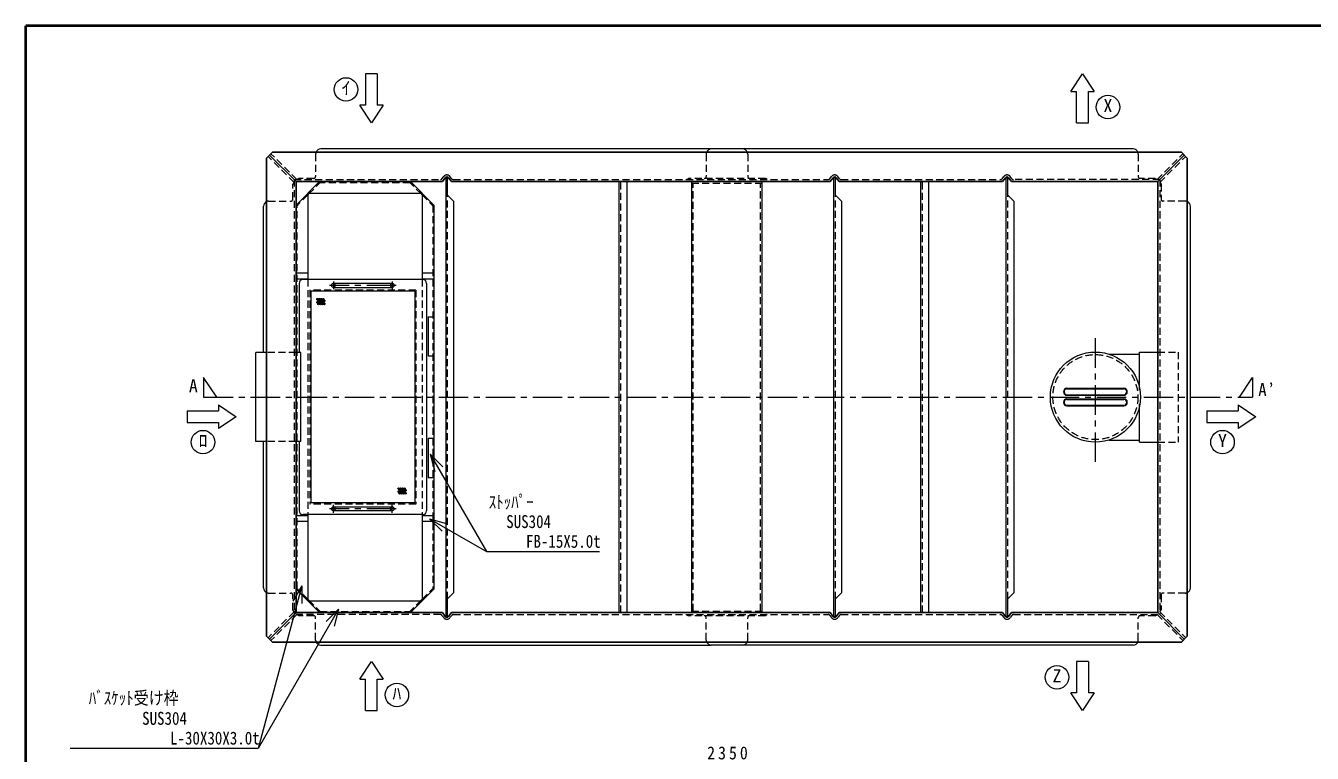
# Model space of a CAD drawing. Units: millimetres, scale not verified. Extents: x -3100 to 2975, y -2083 to 2132.
# Drawn here: x -3100 to 184, y 276 to 2132 of the extents above; entities that cross this region are included whole.
import ezdxf
from ezdxf.enums import TextEntityAlignment as Align

# ---------------------------------------------------------------- set-up
doc = ezdxf.new("R2010")
doc.units = ezdxf.units.MM
doc.header["$LTSCALE"] = 15
doc.linetypes.add('CHAIN1', pattern=[8, 5, -1, 1, -1])
doc.linetypes.add('DASHED1', pattern=[1.8, 1.2, -0.6])
doc.layers.add('0-0____1', color=7, linetype='Continuous', lineweight=18)
doc.layers.add('0-4____5', color=7, linetype='Continuous', lineweight=18)
doc.layers.add('0-1____2', color=7, linetype='Continuous')
doc.layers.add('0-E_寸法', color=7, linetype='Continuous')
doc.styles.add('ＭＳ ゴシック', font='')
doc.styles.get('ＭＳ ゴシック').set_extended_font_data('MS Gothic')

msp = doc.modelspace()

# ---------------------------------------------------------------- linework, layer by layer
at = {"layer": '0-0____1', "color": 1, "lineweight": 40}
for p in [(-3099.94, -2082.52), (2975.06, 2132.48)]:
    msp.add_line(p, (-3099.94, 2132.48), dxfattribs=at)
at = {"layer": '0-0____1', "color": 4, "lineweight": 9}
for p, q in [((-2232.44, 2009.98), (-2232.44, 1929.98)), ((-2202.44, 2009.98), (-2232.44, 2009.98)), ((-2202.44, 2009.98), (-2202.44, 1929.98)), ((-432.44, 1964.98), (-402.44, 2009.98)), ((-402.44, 2009.98), (-372.44, 1964.98)), ((-432.44, 1964.98), (-417.44, 1964.98)), ((-417.44, 1884.98), (-417.44, 1964.98)), ((-2232.44, 1929.98), (-2247.44, 1929.98)), ((-2217.44, 1884.98), (-2247.44, 1929.98)), ((-2187.44, 1929.98), (-2217.44, 1884.98)), ((-2187.44, 1929.98), (-2202.44, 1929.98)), ((-417.44, 1884.98), (-387.44, 1884.98)), ((-1349.94, 1817.98), (-2346.94, 1817.98)), ((-272.94, 1817.98), (-1269.94, 1817.98)), ((-2492.94, 1298.48), (-2492.94, 1671.98)), ((-126.94, 697.98), (-126.94, 1671.98)), ((-441.94, 1207.48), (-296.94, 1207.48)), ((-441.94, 1189.48), (-296.94, 1189.48)), ((-2687.44, 1149.98), (-2687.44, 1119.98)), ((-2687.44, 1149.98), (-2607.44, 1149.98)), ((-2607.44, 1164.98), (-2607.44, 1149.98)), ((-441.94, 1180.48), (-296.94, 1180.48)), ((-441.94, 1162.48), (-296.94, 1162.48)), ((-84.94, 1149.98), (-84.94, 1119.98)), ((-84.94, 1149.98), (-4.94, 1149.98)), ((-4.94, 1164.98), (-4.94, 1149.98)), ((-2687.44, 1119.98), (-2607.44, 1119.98)), ((-2607.44, 1119.98), (-2607.44, 1104.98)), ((-84.94, 1119.98), (-4.94, 1119.98)), ((-4.94, 1119.98), (-4.94, 1104.98)), ((-2492.94, 697.98), (-2492.94, 1071.48)), ((-2346.94, 551.98), (-1349.94, 551.98)), ((-272.94, 551.98), (-1269.94, 551.98)), ((-387.44, 509.98), (-417.44, 509.98)), ((-417.44, 509.98), (-417.44, 429.98)), ((-387.44, 509.98), (-387.44, 429.98)), ((-2247.44, 464.98), (-2232.44, 464.98)), ((-2232.44, 384.98), (-2232.44, 464.98)), ((-2202.44, 464.98), (-2187.44, 464.98)), ((-417.44, 429.98), (-432.44, 429.98)), ((-402.44, 384.98), (-432.44, 429.98)), ((-372.44, 429.98), (-402.44, 384.98)), ((-372.44, 429.98), (-387.44, 429.98))]:
    msp.add_line(p, q, dxfattribs=at)
at = {"layer": '0-0____1', "color": 5, "lineweight": 25}
for p, q in [((-2469.94, 1809.98), (-2484.94, 1794.98)), ((-149.94, 1809.98), (-2469.94, 1809.98)), ((-149.94, 1809.98), (-134.94, 1794.98)), ((-2484.94, 574.98), (-2484.94, 1794.98)), ((-2409.94, 1734.98), (-2477.44, 1802.48)), ((-209.94, 1734.98), (-142.44, 1802.48)), ((-134.94, 574.98), (-134.94, 1794.98)), ((-2028.91, 1744.81), (-2036.44, 1734.98)), ((-2020.97, 1744.81), (-2013.44, 1734.98)), ((-1038.91, 1744.81), (-1046.44, 1734.98)), ((-1030.97, 1744.81), (-1023.44, 1734.98)), ((-598.91, 1744.81), (-606.44, 1734.98)), ((-590.97, 1744.81), (-583.44, 1734.98)), ((-2409.94, 1734.98), (-2036.44, 1734.98)), ((-2013.44, 1734.98), (-1046.44, 1734.98)), ((-1023.44, 1734.98), (-606.44, 1734.98)), ((-209.94, 1734.98), (-583.44, 1734.98)), ((-209.94, 1734.98), (-209.94, 634.98)), ((-2409.94, 634.98), (-2477.44, 567.48)), ((-2028.91, 625.16), (-2036.44, 634.98)), ((-1038.91, 625.16), (-1046.44, 634.98)), ((-1030.97, 625.16), (-1023.44, 634.98)), ((-1023.44, 634.98), (-606.44, 634.98)), ((-598.91, 625.16), (-606.44, 634.98)), ((-590.97, 625.16), (-583.44, 634.98)), ((-209.94, 634.98), (-583.44, 634.98)), ((-209.94, 634.98), (-142.44, 567.48)), ((-2469.94, 559.98), (-2484.94, 574.98)), ((-2469.94, 559.98), (-149.94, 559.98)), ((-149.94, 559.98), (-134.94, 574.98))]:
    msp.add_line(p, q, dxfattribs=at)
at = {"layer": '0-0____1'}
for p, q in [((-1269.94, 1817.98), (-1349.94, 1817.98)), ((-2026.94, 1744.98), (-2022.94, 1744.98)), ((-2026.94, 624.98), (-2026.94, 1744.98)), ((-2022.94, 1699.98), (-2022.94, 1744.98)), ((-1036.94, 1744.98), (-1032.94, 1744.98)), ((-1036.94, 624.98), (-1036.94, 1744.98)), ((-1032.94, 1699.98), (-1032.94, 1744.98)), ((-596.94, 1744.98), (-592.94, 1744.98)), ((-596.94, 624.98), (-596.94, 1744.98)), ((-592.94, 1699.98), (-592.94, 1744.98)), ((-2349.94, 1734.98), (-2409.94, 1674.98)), ((-1584.94, 634.98), (-1584.94, 1734.98)), ((-1564.94, 634.98), (-1564.94, 1734.98)), ((-1399.94, 634.98), (-1399.94, 1734.98)), ((-1219.94, 634.98), (-1219.94, 1734.98)), ((-814.94, 634.98), (-814.94, 1734.98)), ((-794.94, 634.98), (-794.94, 1734.98)), ((-2379.94, 1700.74), (-2375.7, 1704.98)), ((-2379.94, 1700.74), (-2379.94, 1484.98)), ((-2375.7, 1704.98), (-2092.18, 1704.98)), ((-2092.18, 1704.98), (-2087.94, 1700.74)), ((-2087.94, 1700.74), (-2087.94, 1484.98)), ((-2022.94, 1699.98), (-2006.94, 1683.98)), ((-2006.94, 685.98), (-2006.94, 1683.98)), ((-1032.94, 1699.98), (-1016.94, 1683.98)), ((-1016.94, 685.98), (-1016.94, 1683.98)), ((-592.94, 1699.98), (-576.94, 1683.98)), ((-576.94, 685.98), (-576.94, 1683.98)), ((-2409.94, 1501.98), (-2379.94, 1501.98)), ((-2409.94, 1486.98), (-2379.94, 1486.98)), ((-2087.94, 1501.98), (-2057.94, 1501.98)), ((-2087.94, 1486.98), (-2057.94, 1486.98)), ((-2401.94, 1474.98), (-2401.94, 1298.48)), ((-2371.94, 1454.98), (-2371.94, 914.98)), ((-2106.94, 1454.98), (-2106.94, 914.98)), ((-2076.94, 1474.98), (-2076.94, 894.98)), ((-2072.94, 1389.98), (-2057.94, 1389.98)), ((-2484.94, 1298.48), (-2512.44, 1298.48)), ((-2512.44, 1071.48), (-2512.44, 1298.48)), ((-2397.44, 1298.48), (-2409.94, 1298.48)), ((-2397.44, 1071.48), (-2397.44, 1298.48)), ((-334.61, 1294.58), (-256.44, 1294.58)), ((-256.44, 1299.98), (-209.94, 1299.98)), ((-256.44, 1203.46), (-256.44, 1299.98)), ((-441.94, 1205.98), (-296.94, 1205.98)), ((-441.94, 1190.98), (-296.94, 1190.98)), ((-441.94, 1178.98), (-296.94, 1178.98)), ((-441.94, 1163.98), (-296.94, 1163.98)), ((-256.44, 1069.98), (-256.44, 1166.51)), ((-2484.94, 1071.48), (-2512.44, 1071.48)), ((-2397.44, 1071.48), (-2409.94, 1071.48)), ((-2401.94, 1071.48), (-2401.94, 894.98)), ((-2072.94, 1079.98), (-2057.94, 1079.98)), ((-334.61, 1075.38), (-256.44, 1075.38)), ((-256.44, 1069.98), (-209.94, 1069.98)), ((-2067.27, 1038.88), (-2035.45, 1007.06)), ((-2067.27, 1038.88), (-2055.62, 995.41)), ((-2409.94, 882.98), (-2379.94, 882.98)), ((-2409.94, 867.98), (-2379.94, 867.98)), ((-2379.94, 884.98), (-2379.94, 669.23)), ((-2087.94, 884.98), (-2087.94, 669.23)), ((-2087.94, 882.98), (-2057.94, 882.98)), ((-2087.94, 867.98), (-2057.94, 867.98)), ((-2068.92, 874.28), (-2037.1, 842.46)), ((-2068.92, 874.28), (-2025.45, 862.64)), ((-2068.92, 874.28), (-1923.89, 790.55)), ((-2395.4, 703.39), (-2506.57, 288.51)), ((-2395.4, 703.39), (-2417.9, 664.42)), ((-2349.94, 634.98), (-2409.94, 694.98)), ((-2395.4, 703.39), (-2395.4, 658.39)), ((-2117.94, 634.98), (-2057.94, 694.98)), ((-2379.94, 669.23), (-2375.7, 664.98)), ((-2022.94, 669.98), (-2006.94, 685.98)), ((-2022.94, 624.98), (-2022.94, 669.98)), ((-1032.94, 669.98), (-1016.94, 685.98)), ((-1032.94, 624.98), (-1032.94, 669.98)), ((-592.94, 669.98), (-576.94, 685.98)), ((-592.94, 624.98), (-592.94, 669.98)), ((-2301.34, 643.97), (-2506.57, 288.51)), ((-2301.34, 643.97), (-2333.16, 612.15)), ((-2301.34, 643.97), (-2312.99, 600.5)), ((-2026.94, 624.98), (-2022.94, 624.98)), ((-1036.94, 624.98), (-1032.94, 624.98)), ((-596.94, 624.98), (-592.94, 624.98)), ((-1269.94, 551.98), (-1349.94, 551.98)), ((-2506.57, 288.51), (-2986.81, 288.51))]:
    msp.add_line(p, q, dxfattribs=at)
at = {"layer": '0-0____1', "linetype": 'DASHED1'}
for p, q in [((-2414.94, 1732.91), (-2480.98, 1798.95)), ((-2407.87, 1739.98), (-2473.9, 1806.02)), ((-212.01, 1739.98), (-145.98, 1806.02)), ((-204.94, 1732.91), (-138.9, 1798.95)), ((-2037.41, 1741.94), (-2032.88, 1747.85)), ((-2012.47, 1741.94), (-2017, 1747.85)), ((-1047.41, 1741.94), (-1042.88, 1747.85)), ((-1022.47, 1741.94), (-1027, 1747.85)), ((-607.41, 1741.94), (-602.88, 1747.85)), ((-582.47, 1741.94), (-587, 1747.85)), ((-2414.94, 1739.98), (-2041.37, 1739.98)), ((-2414.94, 1739.98), (-2414.94, 629.98)), ((-2008.51, 1739.98), (-1051.37, 1739.98)), ((-1018.51, 1739.98), (-611.37, 1739.98)), ((-204.94, 1739.98), (-578.51, 1739.98)), ((-204.94, 1739.98), (-204.94, 629.98)), ((-2414.94, 637.05), (-2480.98, 571.02)), ((-2407.87, 629.98), (-2473.9, 563.95)), ((-2041.37, 629.98), (-2414.94, 629.98)), ((-2037.41, 628.03), (-2032.88, 622.12)), ((-2012.47, 628.03), (-2017, 622.12)), ((-2008.51, 629.98), (-1051.37, 629.98)), ((-1047.41, 628.03), (-1042.88, 622.12)), ((-1022.47, 628.03), (-1027, 622.12)), ((-1018.51, 629.98), (-611.37, 629.98)), ((-607.41, 628.03), (-602.88, 622.12)), ((-582.47, 628.03), (-587, 622.12)), ((-578.51, 629.98), (-204.94, 629.98)), ((-212.01, 629.98), (-145.98, 563.95)), ((-204.94, 637.05), (-138.9, 571.02))]:
    msp.add_line(p, q, dxfattribs=at)
at = {"layer": '0-0____1', "color": 4, "linetype": 'DASHED1', "lineweight": 9}
for p, q in [((-2359.94, 1804.98), (-2359.94, 1747.98)), ((-1362.94, 1804.98), (-1362.94, 1747.98)), ((-1256.94, 1804.98), (-1256.94, 1747.98)), ((-259.94, 1804.98), (-259.94, 1747.98)), ((-2402.87, 1742.98), (-2407.87, 1739.98)), ((-2364.94, 1742.98), (-2402.87, 1742.98)), ((-1412.94, 1739.98), (-1407.94, 1742.98)), ((-217.01, 1742.98), (-254.94, 1742.98)), ((-217.01, 1742.98), (-212.01, 1739.98)), ((-2414.94, 1732.65), (-2417.94, 1727.91)), ((-2417.94, 1689.98), (-2417.94, 1727.91)), ((-2345.7, 1734.98), (-2375.7, 1704.98)), ((-2119.18, 1731.98), (-2348.7, 1731.98)), ((-2122.18, 1734.98), (-2092.18, 1704.98)), ((-1580.94, 634.98), (-1580.94, 1734.98)), ((-1399.94, 1730.98), (-1219.94, 1730.98)), ((-1395.94, 638.98), (-1395.94, 1730.98)), ((-1223.94, 638.98), (-1223.94, 1730.98)), ((-810.94, 634.98), (-810.94, 1734.98)), ((-204.94, 1732.65), (-201.94, 1727.91)), ((-201.94, 1727.91), (-201.94, 1689.98)), ((-2479.94, 1684.98), (-2422.94, 1684.98)), ((-2379.94, 1700.74), (-2409.94, 1670.74)), ((-2087.94, 1700.74), (-2057.94, 1670.74)), ((-2022.94, 669.98), (-2022.94, 1699.98)), ((-1032.94, 669.98), (-1032.94, 1699.98)), ((-592.94, 669.98), (-592.94, 1699.98)), ((-139.94, 1684.98), (-196.94, 1684.98)), ((-2406.94, 696.23), (-2406.94, 1673.74)), ((-2060.94, 1673.74), (-2060.94, 696.23)), ((-2379.94, 1484.98), (-2379.94, 884.98)), ((-2087.94, 1484.98), (-2087.94, 884.98)), ((-2374.94, 1457.98), (-2374.94, 911.98)), ((-2103.94, 1457.98), (-2374.94, 1457.98)), ((-2409.94, 1298.48), (-2484.94, 1298.48)), ((-2409.94, 1071.48), (-2484.94, 1071.48)), ((-209.94, 1069.98), (-158.44, 1069.98)), ((-2379.94, 669.23), (-2409.94, 699.23)), ((-2087.94, 669.23), (-2057.94, 699.23)), ((-2479.94, 684.98), (-2422.94, 684.98)), ((-2417.94, 642.05), (-2417.94, 679.98)), ((-2345.7, 634.98), (-2375.7, 664.98)), ((-2122.18, 634.98), (-2092.18, 664.98)), ((-201.94, 679.98), (-201.94, 642.05)), ((-139.94, 684.98), (-196.94, 684.98)), ((-2414.94, 637.32), (-2417.94, 642.05)), ((-2402.87, 626.98), (-2407.87, 629.98)), ((-2364.94, 626.98), (-2402.87, 626.98)), ((-2348.7, 637.98), (-2119.18, 637.98)), ((-1412.94, 629.98), (-1407.94, 626.98)), ((-1211.94, 626.98), (-1407.94, 626.98)), ((-1399.94, 638.98), (-1219.94, 638.98)), ((-1206.94, 629.98), (-1211.94, 626.98)), ((-217.01, 626.98), (-254.94, 626.98)), ((-217.01, 626.98), (-212.01, 629.98)), ((-204.94, 637.32), (-201.94, 642.05)), ((-2359.94, 564.98), (-2359.94, 621.98)), ((-1362.94, 564.98), (-1362.94, 621.98)), ((-1256.94, 564.98), (-1256.94, 621.98)), ((-259.94, 564.98), (-259.94, 621.98))]:
    msp.add_line(p, q, dxfattribs=at)
at = {"layer": '0-0____1', "color": 4, "linetype": 'CHAIN1', "lineweight": 9}
for p, q in [((-2314.44, 1479.98), (-2314.44, 1459.98)), ((-2164.44, 1479.98), (-2164.44, 1459.98)), ((-2154.44, 1469.98), (-2324.44, 1469.98)), ((-369.44, 1019.98), (-369.44, 1349.98)), ((-2612.44, 1184.98), (-2645.77, 1234.98)), ((-1.94, 1184.98), (31.39, 1234.98)), ((31.39, 1234.98), (31.39, 1184.98)), ((-2154.44, 899.98), (-2324.44, 899.98)), ((-2314.44, 889.98), (-2314.44, 909.98)), ((-2164.44, 889.98), (-2164.44, 909.98))]:
    msp.add_line(p, q, dxfattribs=at)
at = {"layer": '0-0____1', "color": 4, "lineweight": 9}
for points in [[(-387.44, 1884.98), (-387.44, 1964.98), (-372.44, 1964.98)], [(-2607.44, 1164.98), (-2562.44, 1134.98), (-2607.44, 1104.98)], [(-4.94, 1164.98), (40.06, 1134.98), (-4.94, 1104.98)], [(-2247.44, 464.98), (-2217.44, 509.98), (-2187.44, 464.98)], [(-2232.44, 384.98), (-2202.44, 384.98), (-2202.44, 464.98)]]:
    msp.add_lwpolyline(points, dxfattribs=at)
at = {"layer": '0-0____1', "color": 4, "linetype": 'DASHED1', "lineweight": 9}
for points in [[(-1206.94, 1739.98), (-1211.94, 1742.98), (-1407.94, 1742.98)], [(-2103.94, 1457.98), (-2103.94, 911.98), (-2374.94, 911.98)], [(-209.94, 1299.98), (-158.44, 1299.98), (-158.44, 1069.98)]]:
    msp.add_lwpolyline(points, dxfattribs=at)
at = {"layer": '0-0____1', "color": 5, "lineweight": 25}
for points in [[(-2409.94, 1734.98), (-2409.94, 634.98), (-2036.44, 634.98)], [(-2020.97, 625.16), (-2013.44, 634.98), (-1046.44, 634.98)]]:
    msp.add_lwpolyline(points, dxfattribs=at)
at = {"layer": '0-0____1'}
for points in [[(-2117.94, 1734.98), (-2057.94, 1674.98), (-2057.94, 694.98)], [(-2072.94, 1389.98), (-2072.94, 1289.98), (-2057.94, 1289.98)], [(-2072.94, 1079.98), (-2072.94, 979.98), (-2057.94, 979.98)], [(-2067.27, 1038.88), (-1923.89, 790.55), (-1635.52, 790.55)], [(-2375.7, 664.98), (-2092.18, 664.98), (-2087.94, 669.23)]]:
    msp.add_lwpolyline(points, dxfattribs=at)
at = {"layer": '0-0____1', "color": 4, "linetype": 'CHAIN1', "lineweight": 9}
msp.add_lwpolyline([(-2645.77, 1234.98), (-2645.77, 1184.98), (31.39, 1184.98)], dxfattribs=at)
at = {"layer": '0-0____1'}
for centre, radius in [((-2282.44, 1969.98), 30), ((-337.44, 1924.98), 30), ((-369.44, 1184.98), 115), ((-2647.44, 1069.98), 30), ((-44.94, 1069.98), 30), ((-467.44, 469.98), 30), ((-2152.44, 424.98), 30)]:
    msp.add_circle(centre, radius, dxfattribs=at)
at = {"layer": '0-0____1', "color": 4, "lineweight": 9}
for centre in [(-2355.12, 1434.66), (-2355.12, 1426.66), (-2352.62, 1430.66), (-2352.62, 1422.66), (-2350.12, 1434.66), (-2350.12, 1426.66), (-2347.62, 1430.66), (-2347.62, 1422.66), (-2345.12, 1434.66), (-2345.12, 1426.66), (-2342.62, 1430.66), (-2342.62, 1422.66), (-2340.12, 1434.66), (-2340.12, 1426.66), (-2337.62, 1430.66), (-2337.62, 1422.66), (-2147.96, 951.29), (-2142.96, 951.29), (-2137.96, 951.29), (-2132.96, 951.29), (-2147.96, 943.29), (-2145.46, 947.29), (-2145.46, 939.29), (-2142.96, 943.29), (-2140.46, 947.29), (-2140.46, 939.29), (-2137.96, 943.29), (-2135.46, 947.29), (-2135.46, 939.29), (-2132.96, 943.29), (-2130.46, 947.29), (-2130.46, 939.29)]:
    msp.add_circle(centre, 2, dxfattribs=at)
at = {"layer": '0-0____1', "color": 4, "linetype": 'DASHED1', "lineweight": 9}
msp.add_circle((-369.44, 1184.98), 108.5, dxfattribs=at)
for centre, radius, start, end in [((-2346.94, 1804.98), 13, 157.38014, 180), ((-1349.94, 1804.98), 13, 157.38014, 180), ((-1269.94, 1804.98), 13, 0, 22.61986), ((-272.94, 1804.98), 13, 0, 22.61986), ((-2364.94, 1747.98), 5, 270, 0), ((-1367.94, 1747.98), 5, 270, 0), ((-1251.94, 1747.98), 5, 180, 270), ((-254.94, 1747.98), 5, 180, 270), ((-2479.94, 1671.98), 13, 90, 112.61986), ((-2422.94, 1689.98), 5, 270, 360), ((-196.94, 1689.98), 5, 180, 270), ((-139.94, 1671.98), 13, 67.38014, 90), ((-2314.44, 1469.98), 5, 270, 90), ((-2164.44, 1469.98), 5, 90, 270), ((-2314.44, 899.98), 5, 270, 90), ((-2164.44, 899.98), 5, 90, 270), ((-2479.94, 697.98), 13, 247.38014, 270), ((-2422.94, 679.98), 5, 0, 90), ((-196.94, 679.98), 5, 90, 180), ((-139.94, 697.98), 13, 270, 292.61986), ((-2364.94, 621.98), 5, 0, 90), ((-1367.94, 621.98), 5, 0, 90), ((-1251.94, 621.98), 5, 90, 180), ((-254.94, 621.98), 5, 90, 180), ((-2346.94, 564.98), 13, 180, 202.61986), ((-1349.94, 564.98), 13, 180, 202.61986), ((-1269.94, 564.98), 13, 337.38014, 0), ((-272.94, 564.98), 13, 337.38014, 0)]:
    msp.add_arc(centre, radius, start, end, dxfattribs=at)
at = {"layer": '0-0____1', "color": 4, "lineweight": 9}
for centre, radius, start, end in [((-2346.94, 1804.98), 13, 90, 157.38014), ((-272.94, 1804.98), 13, 22.61986, 90), ((-2479.94, 1671.98), 13, 112.61986, 180), ((-139.94, 1671.98), 13, 0, 67.38014), ((-441.94, 1198.48), 9, 90, 270), ((-296.94, 1198.48), 9, 270, 90), ((-441.94, 1171.48), 9, 90, 270), ((-296.94, 1171.48), 9, 270, 90), ((-2479.94, 697.98), 13, 180, 247.38014), ((-139.94, 697.98), 13, 292.61986, 360), ((-2346.94, 564.98), 13, 202.61986, 270), ((-272.94, 564.98), 13, 270, 337.38014)]:
    msp.add_arc(centre, radius, start, end, dxfattribs=at)
at = {"layer": '0-0____1'}
for centre, radius, start, end in [((-1349.94, 1804.98), 13, 90, 157.38014), ((-1269.94, 1804.98), 13, 22.61986, 90), ((-2391.94, 1474.98), 10, 90, 180), ((-2086.94, 1474.98), 10, 0, 90), ((-2314.44, 1469.98), 5, 90, 270), ((-2164.44, 1469.98), 5, 270, 90), ((-441.94, 1198.48), 7.5, 90, 270), ((-296.94, 1198.48), 7.5, 270, 90), ((-441.94, 1171.48), 7.5, 90, 270), ((-296.94, 1171.48), 7.5, 270, 90), ((-2391.94, 894.98), 10, 180, 270), ((-2314.44, 899.98), 5, 90, 270), ((-2164.44, 899.98), 5, 270, 90), ((-2086.94, 894.98), 10, 270, 0), ((-1349.94, 564.98), 13, 202.61986, 270), ((-1269.94, 564.98), 13, 270, 337.38014)]:
    msp.add_arc(centre, radius, start, end, dxfattribs=at)
at = {"layer": '0-0____1', "linetype": 'DASHED1'}
for centre, radius, start, end in [((-2041.37, 1744.98), 5, 270, 322.52382), ((-2024.94, 1741.77), 10, 37.47618, 142.52382), ((-2008.51, 1744.98), 5, 217.47618, 270), ((-1051.37, 1744.98), 5, 270, 322.52382), ((-1034.94, 1741.77), 10, 37.47618, 142.52382), ((-1018.51, 1744.98), 5, 217.47618, 270), ((-611.37, 1744.98), 5, 270, 322.52382), ((-594.94, 1741.77), 10, 37.47618, 142.52382), ((-578.51, 1744.98), 5, 217.47618, 270), ((-2041.37, 624.98), 5, 37.47618, 90), ((-2008.51, 624.98), 5, 90, 142.52382), ((-1051.37, 624.98), 5, 37.47618, 90), ((-1018.51, 624.98), 5, 90, 142.52382), ((-611.37, 624.98), 5, 37.47618, 90), ((-578.51, 624.98), 5, 90, 142.52382), ((-2024.94, 628.2), 10, 217.47618, 322.52382), ((-1034.94, 628.2), 10, 217.47618, 322.52382), ((-594.94, 628.2), 10, 217.47618, 322.52382)]:
    msp.add_arc(centre, radius, start, end, dxfattribs=at)
at = {"layer": '0-0____1', "color": 5, "lineweight": 25}
for centre, start, end in [((-2024.94, 1741.77), 37.47618, 142.52382), ((-1034.94, 1741.77), 37.47618, 142.52382), ((-594.94, 1741.77), 37.47618, 142.52382), ((-2024.94, 628.2), 217.47618, 322.52382), ((-1034.94, 628.2), 217.47618, 322.52382), ((-594.94, 628.2), 217.47618, 322.52382)]:
    msp.add_arc(centre, 5, start, end, dxfattribs=at)
at = {"layer": '0-4____5'}
for p, q in [((-2086.94, 1484.98), (-2391.94, 1484.98)), ((-2106.94, 1454.98), (-2371.94, 1454.98)), ((-2164.44, 1474.98), (-2314.44, 1474.98)), ((-2314.44, 1464.98), (-2164.44, 1464.98)), ((-2106.94, 914.98), (-2371.94, 914.98)), ((-2314.44, 904.98), (-2164.44, 904.98)), ((-2164.44, 894.98), (-2314.44, 894.98)), ((-2086.94, 884.98), (-2391.94, 884.98))]:
    msp.add_line(p, q, dxfattribs=at)

# ---------------------------------------------------------------- texts
at = {"layer": '0-0____1', "style": 'ＭＳ ゴシック'}
msp.add_text('A', height=32.99, dxfattribs=at).set_placement((-2683.27, 1187.48), align=Align.BOTTOM_LEFT)
at = {"layer": '0-0____1', "char_height": 32.99, "attachment_point": 7, "style": 'ＭＳ ゴシック'}
for s, insert in [('\\T1.24;\\W0.95;A’', (46.39, 1187.48)), ('\\T1.38;\\W0.9;2350', (-1360.57, 259.98))]:
    msp.add_mtext(s, dxfattribs=dict(at, insert=insert))
at = {"layer": '0-1____2', "style": 'ＭＳ ゴシック'}
for s, p in [('X', (-348.69, 1902.48)), ('Y', (-56.19, 1047.48)), ('Z', (-478.69, 447.48)), ('ﾊ', (-2163.69, 402.48))]:
    msp.add_text(s, height=32.99, dxfattribs=at).set_placement(p, align=Align.BOTTOM_LEFT)
at = {"layer": '0-1____2', "style": 'ＭＳ ゴシック', "width": 0.85}
for s, p in [('SUS304', (-1873.45, 840.9)), ('FB-15X5.0t', (-1823.02, 790.55)), ('ﾊﾞｽｹｯﾄ受け枠', (-2938.99, 390.77)), ('SUS304', (-2802.88, 338.83)), ('L-30X30X3.0t', (-2731.57, 288.51))]:
    msp.add_text(s, height=32.99, dxfattribs=at).set_placement(p, align=Align.BOTTOM_LEFT)
at = {"layer": '0-E_寸法', "style": 'ＭＳ ゴシック'}
for s, p in [('ｲ', (-2293.69, 1947.48)), ('ﾛ', (-2658.69, 1047.48))]:
    msp.add_text(s, height=32.99, dxfattribs=at).set_placement(p, align=Align.BOTTOM_LEFT)
at = {"layer": '0-E_寸法', "style": 'ＭＳ ゴシック', "width": 0.85}
msp.add_text('ｽﾄｯﾊﾟｰ', height=32.99, dxfattribs=at).set_placement((-1918.07, 890.9), align=Align.BOTTOM_LEFT)

doc.saveas('drawing.dxf')
